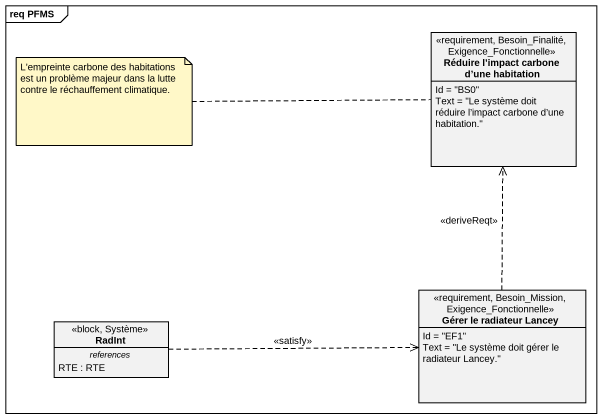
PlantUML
@startuml
mainframe req PFMS
hide circle
hide empty members
class "Réduire l’impact carbone d’une habitation" as Réduire_l_impact_carbone_d <<requirement, Besoin_Finalité, Exigence_Fonctionnelle>> {
  Id = "BS0"
  Text = "Le système doit réduire l’impact carbone d’une habitation."
}
class "Gérer le radiateur Lancey" as Gérer_le_radiateur_Lancey <<requirement, Besoin_Mission, Exigence_Fonctionnelle>> {
  Id = "EF1"
  Text = "Le système doit gérer le radiateur Lancey."
}
class RadInt <<block, Système>> {
  -- references --
  RTE : RTE
}
Gérer_le_radiateur_Lancey .up.> Réduire_l_impact_carbone_d : <<deriveReqt>>
RadInt .right.> Gérer_le_radiateur_Lancey : <<satisfy>>
note left of Réduire_l_impact_carbone_d : L’empreinte carbone des habitations est un problème majeur dans la lutte contre le réchauffement climatique.
@enduml
